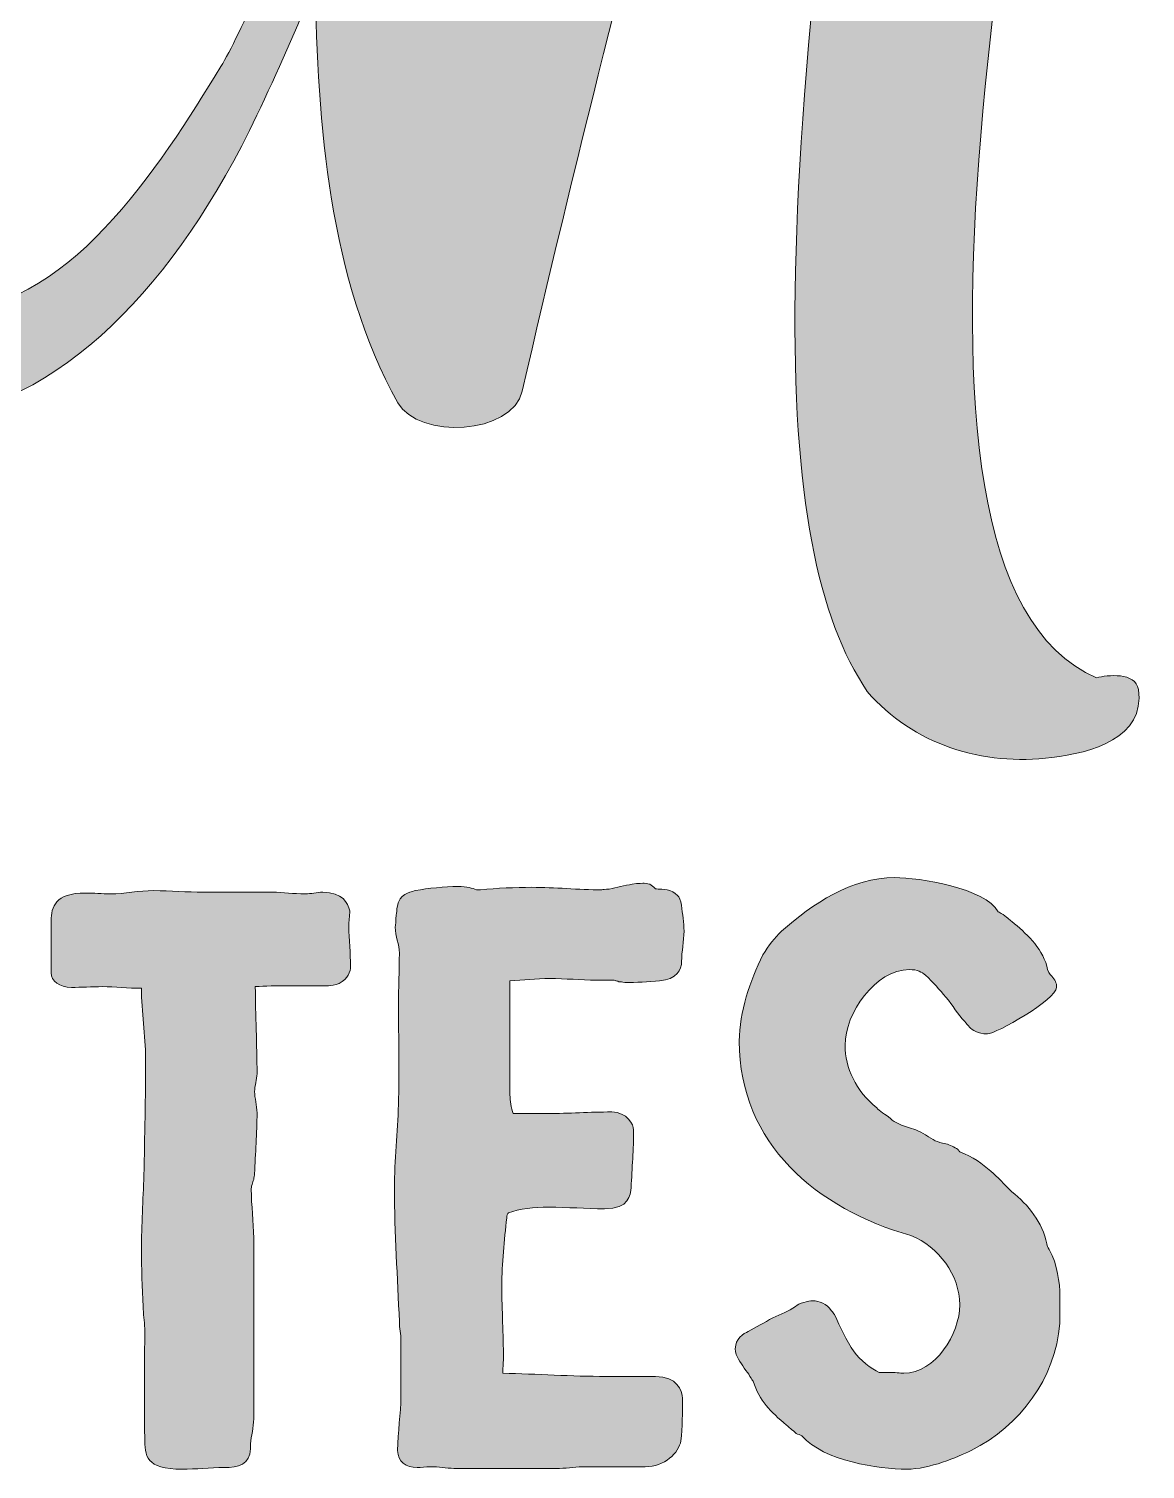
# Model space of a CAD drawing. Header units: inches. Extents: x 129 to 952, y -977 to -102.
# Drawn here: x 669.3 to 800.6, y -975.6 to -806.2 of the extents above; entities that cross this region are included whole.
import ezdxf

# ---------------------------------------------------------------- set-up
doc = ezdxf.new("R2010")
doc.units = ezdxf.units.IN
doc.header["$MEASUREMENT"] = 0
doc.layers.add('Layer 1', color=7, linetype='Continuous')

# ---------------------------------------------------------------- blocks, each defined once
blk = doc.blocks.new('block 2')
at = {"layer": 'Layer 1', "true_color": 0xffffff}
h = blk.add_hatch(color=7, dxfattribs=at)
h.dxf.hatch_style = 2
edge = h.paths.add_edge_path()
edge.add_spline(control_points=[(794.92, -882.54), (766.01, -870.19), (788.06, -775), (793.21, -732.37), (794.12, -724.6), (794.81, -709.86), (791.04, -700.03), (789.55, -696.37), (778.24, -689.06), (773.21, -689.97), (764.87, -691.57), (759.49, -700.6), (755.84, -708.83), (749.44, -723.46), (743.27, -738.2), (738.47, -753.4), (733.21, -770.08), (729.67, -787.23), (725.67, -804.37), (725.55, -801.63), (725.32, -798.88), (725.21, -796.14), (724.18, -777.28), (724.18, -759.68), (725.44, -739.23), (725.9, -731.34), (710.92, -734.54), (709.33, -739), (706.51, -746.95), (703.79, -765.93), (703.1, -785.18), (699.21, -795.9), (694, -807.22), (691.94, -810.65), (684.74, -822.42), (673.66, -840.02), (658.91, -839.45), (642, -838.77), (636.74, -822.31), (635.6, -805.63), (636.52, -805.74), (637.43, -805.97), (638.34, -805.97), (651.72, -807.11), (661.43, -797.85), (667.83, -787.11), (677.89, -770.2), (694.8, -716.49), (659.6, -716.6), (628.4, -716.71), (615.83, -760.25), (614.46, -784.83), (613.55, -800.02), (613.55, -817.97), (620.06, -832.02), (626.8, -846.43), (641.2, -853.28), (656.63, -852.14), (672.97, -851), (686.91, -835.91), (696.17, -816.37), (698.56, -811.4), (700.88, -806.11), (703.01, -800.82), (703.35, -817.42), (704.61, -835.66), (712.75, -850.2), (715.15, -854.54), (726.24, -853.97), (727.38, -848.82), (733.44, -822.42), (740.18, -795.8), (747.27, -769.74), (750.81, -757.06), (754.58, -744.37), (759.72, -732.26), (762.12, -726.66), (764.52, -721.17), (767.84, -715.91), (768.52, -714.77), (769.67, -712.83), (770.92, -710.66), (770.92, -711.11), (770.92, -711.57), (771.04, -712.03), (771.38, -717.74), (771.38, -723.57), (771.38, -729.4), (755.72, -827.11), (756.41, -867.11), (767.95, -884.14), (773.32, -890.42), (781.55, -892.94), (789.66, -891.91), (794.35, -891.34), (800.64, -889.62), (799.84, -883.91), (799.49, -881.85), (796.18, -882.2), (794.92, -882.54)], knot_values=[0, 0, 0, 0, 1, 1, 1, 2, 2, 2, 3, 3, 3, 4, 4, 4, 5, 5, 5, 6, 6, 6, 7, 7, 7, 8, 8, 8, 9, 9, 9, 10, 10, 10, 11, 11, 11, 12, 12, 12, 13, 13, 13, 14, 14, 14, 15, 15, 15, 16, 16, 16, 17, 17, 17, 18, 18, 18, 19, 19, 19, 20, 20, 20, 21, 21, 21, 22, 22, 22, 23, 23, 23, 24, 24, 24, 25, 25, 25, 26, 26, 26, 27, 27, 27, 28, 28, 28, 29, 29, 29, 30, 30, 30, 31, 31, 31, 32, 32, 32, 33, 33, 33, 33], degree=3, periodic=1)
edge = h.paths.add_edge_path()
edge.add_spline(control_points=[(636.74, -774.43), (639.94, -741.86), (655.37, -721.86), (662.23, -725.86), (667.71, -728.94), (667.83, -739.69), (667.71, -744.94), (667.48, -758.66), (663.26, -772.37), (656.51, -784.37), (652.97, -790.54), (646, -802.54), (636.86, -797.97), (636.29, -797.74), (635.83, -797.4), (635.37, -797.05), (635.37, -787.8), (636.29, -779.34), (636.74, -774.43)], knot_values=[0, 0, 0, 0, 1, 1, 1, 2, 2, 2, 3, 3, 3, 4, 4, 4, 5, 5, 5, 6, 6, 6, 6], degree=3, periodic=1)
h = blk.add_hatch(color=7, dxfattribs=at)
h.dxf.hatch_style = 2
edge = h.paths.add_edge_path()
edge.add_spline(control_points=[(707.08, -909.95), (706.89, -908.99), (706.22, -907.75), (703.92, -907.75), (703.16, -907.75), (702.58, -907.94), (701.82, -907.94), (700.48, -907.94), (699.24, -907.75), (697.99, -907.75), (697.99, -907.75), (689.86, -907.75), (689.86, -907.75), (687.95, -907.75), (686.03, -907.56), (684.02, -907.56), (682.3, -907.56), (680.58, -907.94), (678.95, -907.94), (678, -907.94), (676.94, -907.84), (675.99, -907.84), (672.45, -907.84), (671.97, -909.47), (671.97, -911.1), (671.97, -913.11), (671.97, -915.21), (671.97, -917.22), (671.97, -918.18), (672.93, -918.94), (674.36, -918.94), (675.51, -918.94), (676.75, -918.85), (678, -918.85), (679.43, -918.85), (681.06, -919.04), (682.59, -919.04), (682.59, -921.81), (683.07, -924.59), (683.07, -927.27), (683.07, -931.86), (682.97, -936.45), (682.88, -941.04), (682.78, -943.91), (682.59, -946.88), (682.59, -949.75), (682.59, -951.95), (682.68, -954.25), (682.78, -956.45), (682.78, -957.31), (682.97, -958.17), (682.97, -959.03), (682.97, -963.33), (682.88, -967.54), (682.97, -971.85), (682.97, -974.05), (683.07, -975.58), (687.37, -975.58), (689, -975.58), (690.62, -975.39), (692.35, -975.39), (693.88, -975.39), (695.41, -975.01), (695.41, -973.19), (695.41, -973), (695.41, -972.81), (695.41, -972.61), (695.5, -971.66), (695.79, -970.7), (695.79, -969.65), (695.79, -962.57), (695.79, -955.49), (695.79, -948.41), (695.79, -946.49), (695.5, -944.58), (695.5, -942.67), (695.5, -942.57), (695.5, -942.38), (695.6, -942.09), (695.7, -941.9), (695.7, -941.71), (695.79, -941.52), (695.79, -941.33), (695.89, -941.04), (695.89, -940.85), (695.98, -938.46), (696.18, -936.07), (696.18, -933.68), (696.18, -932.81), (695.89, -931.95), (695.89, -931.19), (695.89, -930.52), (696.18, -929.75), (696.18, -929.08), (696.18, -925.64), (695.98, -922.2), (695.98, -918.85), (697.13, -918.75), (698.47, -918.75), (699.81, -918.75), (701.15, -918.75), (702.58, -918.75), (703.73, -918.75), (704.02, -918.75), (704.31, -918.75), (704.59, -918.75), (704.88, -918.75), (705.36, -918.65), (705.84, -918.46), (706.89, -917.89), (707.18, -917.12), (707.18, -916.45), (707.18, -914.92), (706.98, -913.3), (706.98, -911.77), (706.98, -911.19), (707.08, -910.52), (707.08, -909.95)], knot_values=[0, 0, 0, 0, 1, 1, 1, 2, 2, 2, 3, 3, 3, 4, 4, 4, 5, 5, 5, 6, 6, 6, 7, 7, 7, 8, 8, 8, 9, 9, 9, 10, 10, 10, 11, 11, 11, 12, 12, 12, 13, 13, 13, 14, 14, 14, 15, 15, 15, 16, 16, 16, 17, 17, 17, 18, 18, 18, 19, 19, 19, 20, 20, 20, 21, 21, 21, 22, 22, 22, 23, 23, 23, 24, 24, 24, 25, 25, 25, 26, 26, 26, 27, 27, 27, 28, 28, 28, 29, 29, 29, 30, 30, 30, 31, 31, 31, 32, 32, 32, 33, 33, 33, 34, 34, 34, 35, 35, 35, 36, 36, 36, 37, 37, 37, 38, 38, 38, 39, 39, 39, 39], degree=3, periodic=1)
h = blk.add_hatch(color=7, dxfattribs=at)
h.dxf.hatch_style = 2
edge = h.paths.add_edge_path()
edge.add_spline(control_points=[(725.93, -918.18), (727.46, -918.08), (728.99, -917.89), (730.62, -917.89), (732.43, -917.89), (734.25, -918.08), (736.07, -918.08), (736.74, -918.08), (737.5, -918.08), (738.17, -918.08), (738.27, -918.08), (738.36, -918.18), (738.36, -918.18), (738.46, -918.18), (738.56, -918.18), (738.75, -918.27), (738.94, -918.27), (739.13, -918.27), (739.42, -918.37), (740.76, -918.37), (742.19, -918.27), (743.53, -918.18), (745.54, -917.99), (746.11, -916.84), (746.11, -915.88), (746.11, -914.73), (746.4, -913.49), (746.4, -912.34), (746.4, -911.29), (746.21, -910.33), (746.11, -909.28), (746.02, -908.7), (745.83, -908.32), (745.64, -908.13), (744.97, -907.37), (743.82, -907.37), (743.34, -907.37), (743.05, -907.37), (743.05, -907.37), (742.86, -907.17), (742.86, -907.17), (742.38, -906.79), (742.38, -906.79), (742.38, -906.79), (741.71, -906.7), (741.71, -906.7), (741.62, -906.7), (741.04, -906.7), (740.28, -906.79), (739.9, -906.89), (739.42, -906.98), (738.94, -907.08), (738.46, -907.17), (738.08, -907.27), (737.6, -907.37), (737.12, -907.37), (736.83, -907.46), (736.74, -907.46), (733.96, -907.46), (731.19, -907.17), (728.51, -907.17), (726.5, -907.17), (724.4, -907.27), (722.48, -907.46), (722.29, -907.46), (722.2, -907.46), (722, -907.46), (721.53, -907.27), (720.86, -907.08), (719.8, -907.08), (718.27, -907.08), (716.27, -907.27), (714.83, -907.56), (714.54, -907.65), (713.2, -907.84), (712.82, -908.9), (712.72, -908.99), (712.72, -909.28), (712.63, -909.66), (712.63, -909.85), (712.63, -910.14), (712.53, -910.43), (712.53, -911), (712.44, -911.67), (712.44, -911.86), (712.44, -912.92), (712.92, -913.87), (712.92, -914.92), (712.92, -916.93), (712.82, -919.04), (712.82, -921.05), (712.82, -924.87), (712.92, -928.89), (712.82, -932.72), (712.72, -935.97), (712.34, -939.22), (712.34, -942.57), (712.34, -947.84), (712.72, -953), (712.92, -958.26), (712.92, -959.03), (713.11, -959.7), (713.11, -960.46), (713.11, -962.66), (713.11, -964.77), (713.11, -966.97), (713.11, -969.08), (712.72, -971.18), (712.72, -973.38), (712.72, -974.72), (713.68, -975.39), (715.02, -975.39), (715.5, -975.39), (715.98, -975.29), (716.55, -975.29), (717.51, -975.29), (718.47, -975.48), (719.33, -975.48), (719.33, -975.48), (731.76, -975.48), (731.76, -975.48), (732.82, -975.48), (733.77, -975.29), (734.83, -975.29), (737.12, -975.29), (739.51, -975.29), (741.81, -975.29), (744.11, -975.29), (745.83, -973.67), (746.02, -972.23), (746.21, -970.7), (746.21, -968.88), (746.21, -967.26), (746.21, -966.3), (745.54, -964.67), (743.05, -964.67), (743.05, -964.67), (737.22, -964.67), (737.22, -964.67), (733.2, -964.67), (729.08, -964.39), (725.07, -964.29), (725.07, -963.81), (725.16, -963.14), (725.16, -962.57), (725.16, -959.7), (724.97, -956.92), (724.97, -954.05), (724.97, -951.37), (725.26, -948.7), (725.55, -946.02), (725.55, -945.73), (725.64, -945.54), (725.74, -945.44), (727.07, -944.97), (728.7, -944.77), (730.52, -944.77), (732.72, -944.77), (734.83, -944.97), (737.03, -944.97), (739.99, -944.97), (740.09, -943.34), (740.18, -942.48), (740.28, -940.18), (740.47, -937.98), (740.47, -935.68), (740.47, -935.11), (739.71, -933.58), (737.89, -933.58), (735.3, -933.58), (732.91, -933.77), (730.33, -933.77), (730.33, -933.77), (726.31, -933.77), (726.31, -933.77), (726.02, -933.1), (725.93, -932.24), (725.93, -931.57), (725.93, -931.57), (725.93, -918.37), (725.93, -918.37), (725.93, -918.27), (725.93, -918.18), (725.93, -918.18)], knot_values=[0, 0, 0, 0, 1, 1, 1, 2, 2, 2, 3, 3, 3, 4, 4, 4, 5, 5, 5, 6, 6, 6, 7, 7, 7, 8, 8, 8, 9, 9, 9, 10, 10, 10, 11, 11, 11, 12, 12, 12, 13, 13, 13, 14, 14, 14, 15, 15, 15, 16, 16, 16, 17, 17, 17, 18, 18, 18, 19, 19, 19, 20, 20, 20, 21, 21, 21, 22, 22, 22, 23, 23, 23, 24, 24, 24, 25, 25, 25, 26, 26, 26, 27, 27, 27, 28, 28, 28, 29, 29, 29, 30, 30, 30, 31, 31, 31, 32, 32, 32, 33, 33, 33, 34, 34, 34, 35, 35, 35, 36, 36, 36, 37, 37, 37, 38, 38, 38, 39, 39, 39, 40, 40, 40, 41, 41, 41, 42, 42, 42, 43, 43, 43, 44, 44, 44, 45, 45, 45, 46, 46, 46, 47, 47, 47, 48, 48, 48, 49, 49, 49, 50, 50, 50, 51, 51, 51, 52, 52, 52, 53, 53, 53, 54, 54, 54, 55, 55, 55, 56, 56, 56, 57, 57, 57, 58, 58, 58, 59, 59, 59, 60, 60, 60, 61, 61, 61, 61], degree=3, periodic=1)
h = blk.add_hatch(color=7, dxfattribs=at)
h.dxf.hatch_style = 2
edge = h.paths.add_edge_path()
edge.add_spline(control_points=[(789.07, -949.08), (788.59, -946.59), (786.87, -944.49), (784.96, -942.96), (784, -942.09), (783.33, -941.23), (782.47, -940.56), (781.51, -939.7), (780.36, -938.84), (778.83, -938.27), (778.74, -938.17), (778.64, -938.08), (778.64, -937.98), (778.16, -937.69), (777.68, -937.5), (777.2, -937.31), (776.06, -937.12), (775.77, -936.93), (774.81, -936.26), (774.43, -936.07), (774.05, -935.88), (773.67, -935.68), (773, -935.49), (772.33, -935.3), (771.75, -935.01), (771.27, -934.82), (770.89, -934.63), (770.7, -934.35), (770.32, -934.06), (770.03, -933.87), (769.74, -933.68), (769.46, -933.48), (769.17, -933.29), (769.07, -933.1), (766.59, -931.09), (765.34, -928.41), (765.34, -925.73), (765.34, -922), (768.88, -916.84), (772.9, -916.84), (773.86, -916.84), (774.33, -917.12), (774.81, -917.51), (775.68, -918.27), (776.44, -919.23), (777.2, -920.09), (777.97, -921.05), (778.64, -922.1), (779.41, -922.96), (779.6, -923.15), (779.79, -923.44), (779.98, -923.63), (780.27, -923.92), (780.94, -924.4), (782.08, -924.4), (783.04, -924.4), (790.22, -920.38), (790.22, -918.94), (790.22, -918.37), (790.03, -918.08), (789.64, -917.6), (789.36, -917.41), (789.16, -917.03), (789.07, -916.45), (788.4, -914.16), (786.58, -912.53), (784.96, -911.19), (784.76, -911.1), (784.67, -910.91), (784.48, -910.81), (784.28, -910.62), (784, -910.43), (783.71, -910.24), (783.52, -910.14), (783.33, -910.04), (783.33, -910.04), (781.89, -907.27), (774.05, -906.03), (771.18, -906.03), (766.11, -906.03), (761.52, -909.09), (757.88, -912.34), (757.02, -913.11), (756.35, -913.97), (755.68, -915.12), (754.15, -918.18), (752.9, -921.81), (752.9, -925.26), (752.9, -937.31), (761.99, -944.97), (773.09, -948.12), (776.34, -949.37), (778.83, -952.81), (778.83, -956.25), (778.83, -959.7), (775.96, -964.29), (772.23, -964.29), (771.85, -964.29), (771.18, -964.2), (770.51, -964.2), (770.22, -964.2), (769.93, -964.2), (769.65, -964.2), (769.55, -964.2), (769.36, -964.2), (769.36, -964.2), (768.4, -963.81), (767.06, -962.66), (766.4, -961.8), (765.44, -960.37), (764.77, -958.93), (764.1, -957.4), (764, -957.31), (763.91, -957.12), (763.72, -956.92), (763.24, -956.16), (762.28, -955.78), (761.52, -955.78), (761.04, -955.78), (759.89, -956.06), (759.51, -956.45), (758.74, -957.02), (757.78, -957.31), (756.83, -957.79), (755.87, -958.36), (754.82, -958.84), (753.96, -959.41), (753.38, -959.6), (752.43, -960.27), (752.43, -961.42), (752.43, -961.8), (752.62, -962.38), (752.81, -962.66), (753, -963.05), (753.29, -963.33), (753.48, -963.72), (753.76, -964.1), (753.96, -964.29), (754.15, -964.67), (754.34, -964.96), (754.44, -965.15), (754.53, -965.25), (755.3, -967.54), (756.54, -968.79), (758.45, -970.41), (758.64, -970.51), (758.74, -970.7), (758.93, -970.8), (759.12, -970.99), (759.41, -971.18), (759.6, -971.37), (759.79, -971.47), (760.08, -971.56), (760.27, -971.66), (762.85, -974.62), (769.27, -975.58), (772.61, -975.58), (775.29, -975.58), (778.55, -974.15), (780.17, -973.38), (786.01, -970.41), (790.03, -964.96), (790.6, -958.45), (790.6, -957.4), (790.6, -956.35), (790.6, -955.3), (790.6, -953.57), (790.31, -951.57), (789.36, -949.75), (789.16, -949.46), (789.07, -949.37), (789.07, -949.08)], knot_values=[0, 0, 0, 0, 1, 1, 1, 2, 2, 2, 3, 3, 3, 4, 4, 4, 5, 5, 5, 6, 6, 6, 7, 7, 7, 8, 8, 8, 9, 9, 9, 10, 10, 10, 11, 11, 11, 12, 12, 12, 13, 13, 13, 14, 14, 14, 15, 15, 15, 16, 16, 16, 17, 17, 17, 18, 18, 18, 19, 19, 19, 20, 20, 20, 21, 21, 21, 22, 22, 22, 23, 23, 23, 24, 24, 24, 25, 25, 25, 26, 26, 26, 27, 27, 27, 28, 28, 28, 29, 29, 29, 30, 30, 30, 31, 31, 31, 32, 32, 32, 33, 33, 33, 34, 34, 34, 35, 35, 35, 36, 36, 36, 37, 37, 37, 38, 38, 38, 39, 39, 39, 40, 40, 40, 41, 41, 41, 42, 42, 42, 43, 43, 43, 44, 44, 44, 45, 45, 45, 46, 46, 46, 47, 47, 47, 48, 48, 48, 49, 49, 49, 50, 50, 50, 51, 51, 51, 52, 52, 52, 53, 53, 53, 54, 54, 54, 55, 55, 55, 56, 56, 56, 57, 57, 57, 57], degree=3, periodic=1)
at = {"layer": 'Layer 1', "lineweight": 0}
for points, knots in [([(794.92, -882.54), (766.01, -870.19), (788.06, -775), (793.21, -732.37), (794.12, -724.6), (794.81, -709.86), (791.04, -700.03), (789.55, -696.37), (778.24, -689.06), (773.21, -689.97), (764.87, -691.57), (759.49, -700.6), (755.84, -708.83), (749.44, -723.46), (743.27, -738.2), (738.47, -753.4), (733.21, -770.08), (729.67, -787.23), (725.67, -804.37), (725.55, -801.63), (725.32, -798.88), (725.21, -796.14), (724.18, -777.28), (724.18, -759.68), (725.44, -739.23), (725.9, -731.34), (710.92, -734.54), (709.33, -739), (706.51, -746.95), (703.79, -765.93), (703.1, -785.18), (699.21, -795.9), (694, -807.22), (691.94, -810.65), (684.74, -822.42), (673.66, -840.02), (658.91, -839.45), (642, -838.77), (636.74, -822.31), (635.6, -805.63), (636.52, -805.74), (637.43, -805.97), (638.34, -805.97), (651.72, -807.11), (661.43, -797.85), (667.83, -787.11), (677.89, -770.2), (694.8, -716.49), (659.6, -716.6), (628.4, -716.71), (615.83, -760.25), (614.46, -784.83), (613.55, -800.02), (613.55, -817.97), (620.06, -832.02), (626.8, -846.43), (641.2, -853.28), (656.63, -852.14), (672.97, -851), (686.91, -835.91), (696.17, -816.37), (698.56, -811.4), (700.88, -806.11), (703.01, -800.82), (703.35, -817.42), (704.61, -835.66), (712.75, -850.2), (715.15, -854.54), (726.24, -853.97), (727.38, -848.82), (733.44, -822.42), (740.18, -795.8), (747.27, -769.74), (750.81, -757.06), (754.58, -744.37), (759.72, -732.26), (762.12, -726.66), (764.52, -721.17), (767.84, -715.91), (768.52, -714.77), (769.67, -712.83), (770.92, -710.66), (770.92, -711.11), (770.92, -711.57), (771.04, -712.03), (771.38, -717.74), (771.38, -723.57), (771.38, -729.4), (755.72, -827.11), (756.41, -867.11), (767.95, -884.14), (773.32, -890.42), (781.55, -892.94), (789.66, -891.91), (794.35, -891.34), (800.64, -889.62), (799.84, -883.91), (799.49, -881.85), (796.18, -882.2), (794.92, -882.54)], [0, 0, 0, 0, 1, 1, 1, 2, 2, 2, 3, 3, 3, 4, 4, 4, 5, 5, 5, 6, 6, 6, 7, 7, 7, 8, 8, 8, 9, 9, 9, 10, 10, 10, 11, 11, 11, 12, 12, 12, 13, 13, 13, 14, 14, 14, 15, 15, 15, 16, 16, 16, 17, 17, 17, 18, 18, 18, 19, 19, 19, 20, 20, 20, 21, 21, 21, 22, 22, 22, 23, 23, 23, 24, 24, 24, 25, 25, 25, 26, 26, 26, 27, 27, 27, 28, 28, 28, 29, 29, 29, 30, 30, 30, 31, 31, 31, 32, 32, 32, 33, 33, 33, 33]), ([(707.08, -909.95), (706.89, -908.99), (706.22, -907.75), (703.92, -907.75), (703.16, -907.75), (702.58, -907.94), (701.82, -907.94), (700.48, -907.94), (699.24, -907.75), (697.99, -907.75), (697.99, -907.75), (689.86, -907.75), (689.86, -907.75), (687.95, -907.75), (686.03, -907.56), (684.02, -907.56), (682.3, -907.56), (680.58, -907.94), (678.95, -907.94), (678, -907.94), (676.94, -907.84), (675.99, -907.84), (672.45, -907.84), (671.97, -909.47), (671.97, -911.1), (671.97, -913.11), (671.97, -915.21), (671.97, -917.22), (671.97, -918.18), (672.93, -918.94), (674.36, -918.94), (675.51, -918.94), (676.75, -918.85), (678, -918.85), (679.43, -918.85), (681.06, -919.04), (682.59, -919.04), (682.59, -921.81), (683.07, -924.59), (683.07, -927.27), (683.07, -931.86), (682.97, -936.45), (682.88, -941.04), (682.78, -943.91), (682.59, -946.88), (682.59, -949.75), (682.59, -951.95), (682.68, -954.25), (682.78, -956.45), (682.78, -957.31), (682.97, -958.17), (682.97, -959.03), (682.97, -963.33), (682.88, -967.54), (682.97, -971.85), (682.97, -974.05), (683.07, -975.58), (687.37, -975.58), (689, -975.58), (690.62, -975.39), (692.35, -975.39), (693.88, -975.39), (695.41, -975.01), (695.41, -973.19), (695.41, -973), (695.41, -972.81), (695.41, -972.61), (695.5, -971.66), (695.79, -970.7), (695.79, -969.65), (695.79, -962.57), (695.79, -955.49), (695.79, -948.41), (695.79, -946.49), (695.5, -944.58), (695.5, -942.67), (695.5, -942.57), (695.5, -942.38), (695.6, -942.09), (695.7, -941.9), (695.7, -941.71), (695.79, -941.52), (695.79, -941.33), (695.89, -941.04), (695.89, -940.85), (695.98, -938.46), (696.18, -936.07), (696.18, -933.68), (696.18, -932.81), (695.89, -931.95), (695.89, -931.19), (695.89, -930.52), (696.18, -929.75), (696.18, -929.08), (696.18, -925.64), (695.98, -922.2), (695.98, -918.85), (697.13, -918.75), (698.47, -918.75), (699.81, -918.75), (701.15, -918.75), (702.58, -918.75), (703.73, -918.75), (704.02, -918.75), (704.31, -918.75), (704.59, -918.75), (704.88, -918.75), (705.36, -918.65), (705.84, -918.46), (706.89, -917.89), (707.18, -917.12), (707.18, -916.45), (707.18, -914.92), (706.98, -913.3), (706.98, -911.77), (706.98, -911.19), (707.08, -910.52), (707.08, -909.95)], [0, 0, 0, 0, 1, 1, 1, 2, 2, 2, 3, 3, 3, 4, 4, 4, 5, 5, 5, 6, 6, 6, 7, 7, 7, 8, 8, 8, 9, 9, 9, 10, 10, 10, 11, 11, 11, 12, 12, 12, 13, 13, 13, 14, 14, 14, 15, 15, 15, 16, 16, 16, 17, 17, 17, 18, 18, 18, 19, 19, 19, 20, 20, 20, 21, 21, 21, 22, 22, 22, 23, 23, 23, 24, 24, 24, 25, 25, 25, 26, 26, 26, 27, 27, 27, 28, 28, 28, 29, 29, 29, 30, 30, 30, 31, 31, 31, 32, 32, 32, 33, 33, 33, 34, 34, 34, 35, 35, 35, 36, 36, 36, 37, 37, 37, 38, 38, 38, 39, 39, 39, 39]), ([(725.93, -918.18), (727.46, -918.08), (728.99, -917.89), (730.62, -917.89), (732.43, -917.89), (734.25, -918.08), (736.07, -918.08), (736.74, -918.08), (737.5, -918.08), (738.17, -918.08), (738.27, -918.08), (738.36, -918.18), (738.36, -918.18), (738.46, -918.18), (738.56, -918.18), (738.75, -918.27), (738.94, -918.27), (739.13, -918.27), (739.42, -918.37), (740.76, -918.37), (742.19, -918.27), (743.53, -918.18), (745.54, -917.99), (746.11, -916.84), (746.11, -915.88), (746.11, -914.73), (746.4, -913.49), (746.4, -912.34), (746.4, -911.29), (746.21, -910.33), (746.11, -909.28), (746.02, -908.7), (745.83, -908.32), (745.64, -908.13), (744.97, -907.37), (743.82, -907.37), (743.34, -907.37), (743.05, -907.37), (743.05, -907.37), (742.86, -907.17), (742.86, -907.17), (742.38, -906.79), (742.38, -906.79), (742.38, -906.79), (741.71, -906.7), (741.71, -906.7), (741.62, -906.7), (741.04, -906.7), (740.28, -906.79), (739.9, -906.89), (739.42, -906.98), (738.94, -907.08), (738.46, -907.17), (738.08, -907.27), (737.6, -907.37), (737.12, -907.37), (736.83, -907.46), (736.74, -907.46), (733.96, -907.46), (731.19, -907.17), (728.51, -907.17), (726.5, -907.17), (724.4, -907.27), (722.48, -907.46), (722.29, -907.46), (722.2, -907.46), (722, -907.46), (721.53, -907.27), (720.86, -907.08), (719.8, -907.08), (718.27, -907.08), (716.27, -907.27), (714.83, -907.56), (714.54, -907.65), (713.2, -907.84), (712.82, -908.9), (712.72, -908.99), (712.72, -909.28), (712.63, -909.66), (712.63, -909.85), (712.63, -910.14), (712.53, -910.43), (712.53, -911), (712.44, -911.67), (712.44, -911.86), (712.44, -912.92), (712.92, -913.87), (712.92, -914.92), (712.92, -916.93), (712.82, -919.04), (712.82, -921.05), (712.82, -924.87), (712.92, -928.89), (712.82, -932.72), (712.72, -935.97), (712.34, -939.22), (712.34, -942.57), (712.34, -947.84), (712.72, -953), (712.92, -958.26), (712.92, -959.03), (713.11, -959.7), (713.11, -960.46), (713.11, -962.66), (713.11, -964.77), (713.11, -966.97), (713.11, -969.08), (712.72, -971.18), (712.72, -973.38), (712.72, -974.72), (713.68, -975.39), (715.02, -975.39), (715.5, -975.39), (715.98, -975.29), (716.55, -975.29), (717.51, -975.29), (718.47, -975.48), (719.33, -975.48), (719.33, -975.48), (731.76, -975.48), (731.76, -975.48), (732.82, -975.48), (733.77, -975.29), (734.83, -975.29), (737.12, -975.29), (739.51, -975.29), (741.81, -975.29), (744.11, -975.29), (745.83, -973.67), (746.02, -972.23), (746.21, -970.7), (746.21, -968.88), (746.21, -967.26), (746.21, -966.3), (745.54, -964.67), (743.05, -964.67), (743.05, -964.67), (737.22, -964.67), (737.22, -964.67), (733.2, -964.67), (729.08, -964.39), (725.07, -964.29), (725.07, -963.81), (725.16, -963.14), (725.16, -962.57), (725.16, -959.7), (724.97, -956.92), (724.97, -954.05), (724.97, -951.37), (725.26, -948.7), (725.55, -946.02), (725.55, -945.73), (725.64, -945.54), (725.74, -945.44), (727.07, -944.97), (728.7, -944.77), (730.52, -944.77), (732.72, -944.77), (734.83, -944.97), (737.03, -944.97), (739.99, -944.97), (740.09, -943.34), (740.18, -942.48), (740.28, -940.18), (740.47, -937.98), (740.47, -935.68), (740.47, -935.11), (739.71, -933.58), (737.89, -933.58), (735.3, -933.58), (732.91, -933.77), (730.33, -933.77), (730.33, -933.77), (726.31, -933.77), (726.31, -933.77), (726.02, -933.1), (725.93, -932.24), (725.93, -931.57), (725.93, -931.57), (725.93, -918.37), (725.93, -918.37), (725.93, -918.27), (725.93, -918.18), (725.93, -918.18)], [0, 0, 0, 0, 1, 1, 1, 2, 2, 2, 3, 3, 3, 4, 4, 4, 5, 5, 5, 6, 6, 6, 7, 7, 7, 8, 8, 8, 9, 9, 9, 10, 10, 10, 11, 11, 11, 12, 12, 12, 13, 13, 13, 14, 14, 14, 15, 15, 15, 16, 16, 16, 17, 17, 17, 18, 18, 18, 19, 19, 19, 20, 20, 20, 21, 21, 21, 22, 22, 22, 23, 23, 23, 24, 24, 24, 25, 25, 25, 26, 26, 26, 27, 27, 27, 28, 28, 28, 29, 29, 29, 30, 30, 30, 31, 31, 31, 32, 32, 32, 33, 33, 33, 34, 34, 34, 35, 35, 35, 36, 36, 36, 37, 37, 37, 38, 38, 38, 39, 39, 39, 40, 40, 40, 41, 41, 41, 42, 42, 42, 43, 43, 43, 44, 44, 44, 45, 45, 45, 46, 46, 46, 47, 47, 47, 48, 48, 48, 49, 49, 49, 50, 50, 50, 51, 51, 51, 52, 52, 52, 53, 53, 53, 54, 54, 54, 55, 55, 55, 56, 56, 56, 57, 57, 57, 58, 58, 58, 59, 59, 59, 60, 60, 60, 61, 61, 61, 61]), ([(789.07, -949.08), (788.59, -946.59), (786.87, -944.49), (784.96, -942.96), (784, -942.09), (783.33, -941.23), (782.47, -940.56), (781.51, -939.7), (780.36, -938.84), (778.83, -938.27), (778.74, -938.17), (778.64, -938.08), (778.64, -937.98), (778.16, -937.69), (777.68, -937.5), (777.2, -937.31), (776.06, -937.12), (775.77, -936.93), (774.81, -936.26), (774.43, -936.07), (774.05, -935.88), (773.67, -935.68), (773, -935.49), (772.33, -935.3), (771.75, -935.01), (771.27, -934.82), (770.89, -934.63), (770.7, -934.35), (770.32, -934.06), (770.03, -933.87), (769.74, -933.68), (769.46, -933.48), (769.17, -933.29), (769.07, -933.1), (766.59, -931.09), (765.34, -928.41), (765.34, -925.73), (765.34, -922), (768.88, -916.84), (772.9, -916.84), (773.86, -916.84), (774.33, -917.12), (774.81, -917.51), (775.68, -918.27), (776.44, -919.23), (777.2, -920.09), (777.97, -921.05), (778.64, -922.1), (779.41, -922.96), (779.6, -923.15), (779.79, -923.44), (779.98, -923.63), (780.27, -923.92), (780.94, -924.4), (782.08, -924.4), (783.04, -924.4), (790.22, -920.38), (790.22, -918.94), (790.22, -918.37), (790.03, -918.08), (789.64, -917.6), (789.36, -917.41), (789.16, -917.03), (789.07, -916.45), (788.4, -914.16), (786.58, -912.53), (784.96, -911.19), (784.76, -911.1), (784.67, -910.91), (784.48, -910.81), (784.28, -910.62), (784, -910.43), (783.71, -910.24), (783.52, -910.14), (783.33, -910.04), (783.33, -910.04), (781.89, -907.27), (774.05, -906.03), (771.18, -906.03), (766.11, -906.03), (761.52, -909.09), (757.88, -912.34), (757.02, -913.11), (756.35, -913.97), (755.68, -915.12), (754.15, -918.18), (752.9, -921.81), (752.9, -925.26), (752.9, -937.31), (761.99, -944.97), (773.09, -948.12), (776.34, -949.37), (778.83, -952.81), (778.83, -956.25), (778.83, -959.7), (775.96, -964.29), (772.23, -964.29), (771.85, -964.29), (771.18, -964.2), (770.51, -964.2), (770.22, -964.2), (769.93, -964.2), (769.65, -964.2), (769.55, -964.2), (769.36, -964.2), (769.36, -964.2), (768.4, -963.81), (767.06, -962.66), (766.4, -961.8), (765.44, -960.37), (764.77, -958.93), (764.1, -957.4), (764, -957.31), (763.91, -957.12), (763.72, -956.92), (763.24, -956.16), (762.28, -955.78), (761.52, -955.78), (761.04, -955.78), (759.89, -956.06), (759.51, -956.45), (758.74, -957.02), (757.78, -957.31), (756.83, -957.79), (755.87, -958.36), (754.82, -958.84), (753.96, -959.41), (753.38, -959.6), (752.43, -960.27), (752.43, -961.42), (752.43, -961.8), (752.62, -962.38), (752.81, -962.66), (753, -963.05), (753.29, -963.33), (753.48, -963.72), (753.76, -964.1), (753.96, -964.29), (754.15, -964.67), (754.34, -964.96), (754.44, -965.15), (754.53, -965.25), (755.3, -967.54), (756.54, -968.79), (758.45, -970.41), (758.64, -970.51), (758.74, -970.7), (758.93, -970.8), (759.12, -970.99), (759.41, -971.18), (759.6, -971.37), (759.79, -971.47), (760.08, -971.56), (760.27, -971.66), (762.85, -974.62), (769.27, -975.58), (772.61, -975.58), (775.29, -975.58), (778.55, -974.15), (780.17, -973.38), (786.01, -970.41), (790.03, -964.96), (790.6, -958.45), (790.6, -957.4), (790.6, -956.35), (790.6, -955.3), (790.6, -953.57), (790.31, -951.57), (789.36, -949.75), (789.16, -949.46), (789.07, -949.37), (789.07, -949.08)], [0, 0, 0, 0, 1, 1, 1, 2, 2, 2, 3, 3, 3, 4, 4, 4, 5, 5, 5, 6, 6, 6, 7, 7, 7, 8, 8, 8, 9, 9, 9, 10, 10, 10, 11, 11, 11, 12, 12, 12, 13, 13, 13, 14, 14, 14, 15, 15, 15, 16, 16, 16, 17, 17, 17, 18, 18, 18, 19, 19, 19, 20, 20, 20, 21, 21, 21, 22, 22, 22, 23, 23, 23, 24, 24, 24, 25, 25, 25, 26, 26, 26, 27, 27, 27, 28, 28, 28, 29, 29, 29, 30, 30, 30, 31, 31, 31, 32, 32, 32, 33, 33, 33, 34, 34, 34, 35, 35, 35, 36, 36, 36, 37, 37, 37, 38, 38, 38, 39, 39, 39, 40, 40, 40, 41, 41, 41, 42, 42, 42, 43, 43, 43, 44, 44, 44, 45, 45, 45, 46, 46, 46, 47, 47, 47, 48, 48, 48, 49, 49, 49, 50, 50, 50, 51, 51, 51, 52, 52, 52, 53, 53, 53, 54, 54, 54, 55, 55, 55, 56, 56, 56, 57, 57, 57, 57])]:
    blk.add_open_spline(points, degree=3, knots=knots, dxfattribs=at)

msp = doc.modelspace()

# ---------------------------------------------------------------- block references
at = {"layer": 'Layer 1'}
msp.add_blockref('block 2', (0, 0), dxfattribs=at)

doc.saveas('drawing.dxf')
